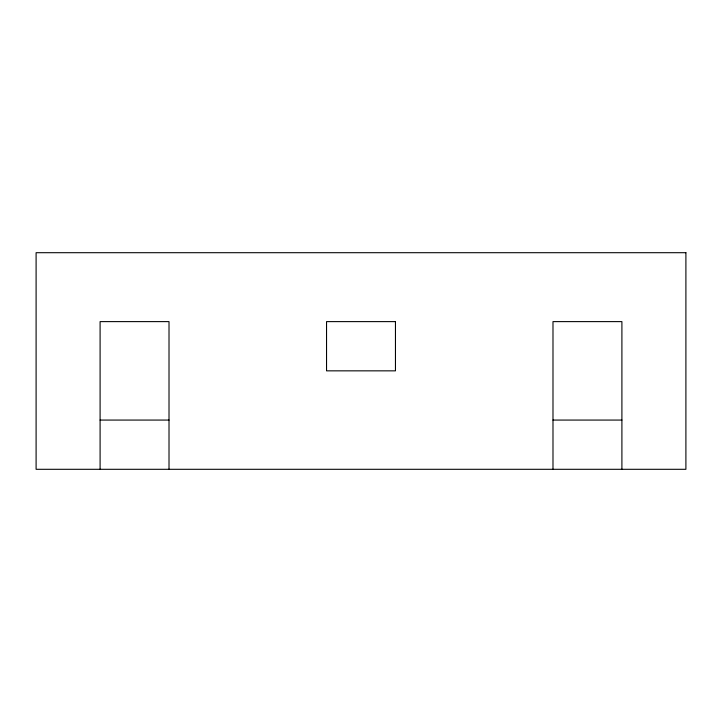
<?xml version="1.0" encoding="UTF-8"?>
<svg xmlns="http://www.w3.org/2000/svg" width="722" height="722" viewBox="0 0 722 722"><rect width="100%" height="100%" fill="white"/><g stroke="black" fill="none" stroke-linecap="round" stroke-linejoin="round"><path stroke-width="1.08" d="M100.096 420.069L169.011 420.069M552.989 420.069L621.904 420.069M621.904 469.3L621.904 321.615L552.989 321.615L552.989 469.3M169.011 469.3L169.011 321.615L100.096 321.615L100.096 469.3M685.9 252.7L36.1 252.7L36.1 469.3L685.9 469.3L685.9 252.7M395.457 321.615L326.543 321.615L326.543 370.846L395.457 370.846L395.457 321.615"/></g></svg>
